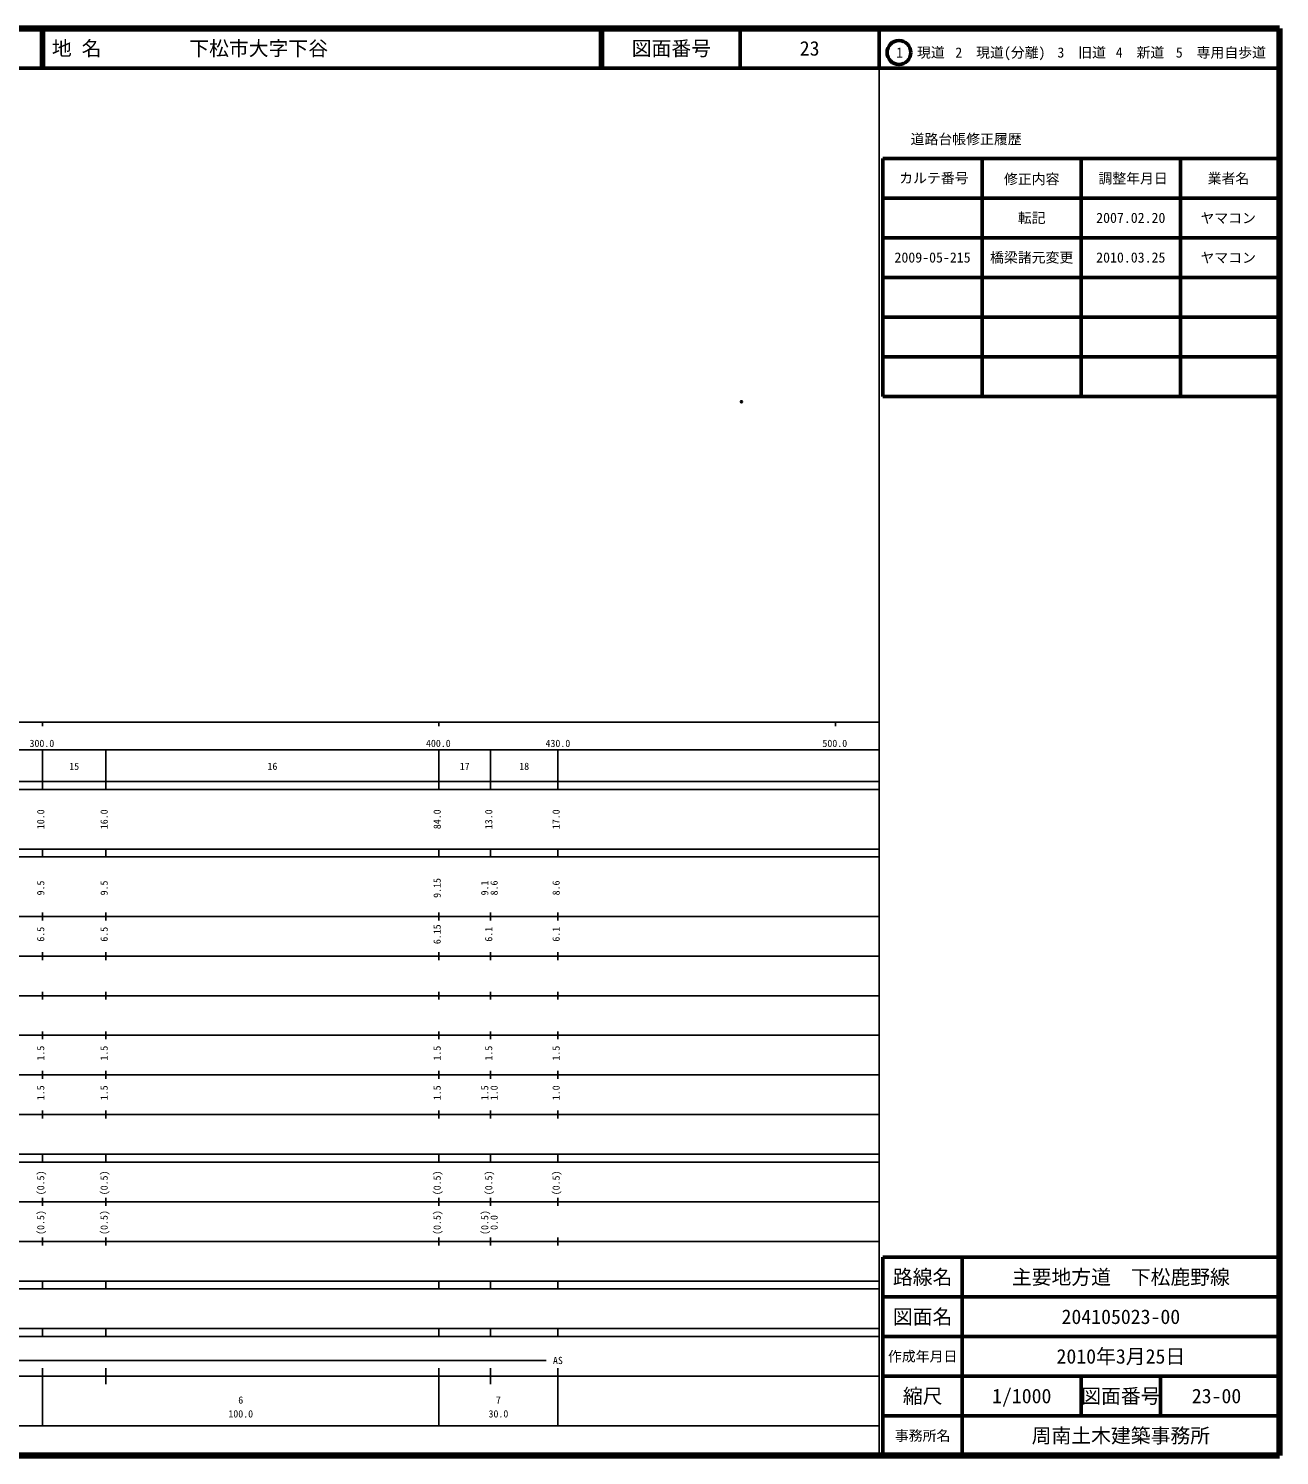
# Model space of a CAD drawing. Units: millimetres on the paper. Extents: x 40 to 680, y 20 to 380.
# Drawn here: x 364.5 to 680, y 20 to 380 of the extents above; entities that cross this region are included whole.
import ezdxf
from ezdxf.enums import TextEntityAlignment as Align

# ---------------------------------------------------------------- set-up
doc = ezdxf.new("R2010")
doc.units = ezdxf.units.MM
doc.header["$PDMODE"] = 32
doc.header["$PDSIZE"] = 0.5
doc.layers.add('M-OTRS', color=6, linetype='Continuous')
doc.layers.add('M-TTL-TXT', color=7, linetype='Continuous')
for name, color, linetype, lineweight in [('M-TTL', 2, 'Continuous', 140), ('M-TTL-BAND', 7, 'Continuous', 25), ('M-TTL-FRAM', 2, 'Continuous', 50), ('M-TTL-LINE', 7, 'Continuous', 50)]:
    doc.layers.add(name, color=color, linetype=linetype, lineweight=lineweight)
doc.styles.add('ＭＳ ゴシック', font='')
doc.styles.get('ＭＳ ゴシック').set_extended_font_data('MS Gothic')

msp = doc.modelspace()

# ---------------------------------------------------------------- linework, layer by layer
at = {"layer": 'M-OTRS'}
msp.add_point((544.3, 285.856), dxfattribs=at)
at = {"layer": 'M-TTL'}
for p, q in [((680, 380), (40, 380)), ((680, 20), (680, 380)), ((40, 20), (680, 20))]:
    msp.add_line(p, q, dxfattribs=at)
at = {"layer": 'M-TTL-BAND'}
for p, q in [((579, 20), (579, 370)), ((40, 205), (579, 205)), ((368, 205), (368, 204)), ((468, 205), (468, 204)), ((568, 205), (568, 204)), ((68, 198), (579, 198)), ((368, 188), (368, 198)), ((384, 188), (384, 198)), ((468, 188), (468, 198)), ((481, 188), (481, 198)), ((498, 188), (498, 198)), ((40, 190), (579, 190)), ((40, 188), (579, 188)), ((40, 173), (579, 173)), ((368, 171), (368, 173)), ((384, 171), (384, 173)), ((468, 171), (468, 173)), ((481, 171), (481, 173)), ((498, 171), (498, 173)), ((40, 171), (579, 171)), ((40, 156), (579, 156)), ((368, 155), (368, 157)), ((384, 155), (384, 157)), ((468, 155), (468, 157)), ((481, 155), (481, 157)), ((498, 155), (498, 157)), ((46, 146), (579, 146)), ((368, 145), (368, 147)), ((384, 145), (384, 147)), ((468, 145), (468, 147)), ((481, 145), (481, 147)), ((498, 145), (498, 147)), ((368, 135), (368, 137)), ((384, 135), (384, 137)), ((468, 135), (468, 137)), ((481, 135), (481, 137)), ((498, 135), (498, 137)), ((52, 136), (579, 136)), ((46, 126), (579, 126)), ((368, 125), (368, 127)), ((384, 125), (384, 127)), ((468, 125), (468, 127)), ((481, 125), (481, 127)), ((498, 125), (498, 127)), ((52, 116), (579, 116)), ((368, 115), (368, 117)), ((384, 115), (384, 117)), ((468, 115), (468, 117)), ((481, 115), (481, 117)), ((498, 115), (498, 117)), ((46, 106), (579, 106)), ((368, 105), (368, 107)), ((384, 105), (384, 107)), ((468, 105), (468, 107)), ((481, 105), (481, 107)), ((498, 105), (498, 107)), ((40, 96), (579, 96)), ((40, 94), (579, 94)), ((368, 94), (368, 96)), ((384, 94), (384, 96)), ((468, 94), (468, 96)), ((481, 94), (481, 96)), ((498, 94), (498, 96)), ((49, 84), (579, 84)), ((368, 83), (368, 85)), ((384, 83), (384, 85)), ((468, 83), (468, 85)), ((481, 83), (481, 85)), ((498, 83), (498, 85)), ((40, 74), (579, 74)), ((368, 73), (368, 75)), ((384, 73), (384, 75)), ((468, 73), (468, 75)), ((481, 73), (481, 75)), ((498, 73), (498, 75)), ((40, 64), (579, 64)), ((40, 62), (579, 62)), ((368, 62), (368, 64)), ((384, 62), (384, 64)), ((468, 62), (468, 64)), ((481, 62), (481, 64)), ((498, 62), (498, 64)), ((40, 52), (579, 52)), ((368, 50), (368, 52)), ((384, 50), (384, 52)), ((468, 50), (468, 52)), ((481, 50), (481, 52)), ((498, 50), (498, 52)), ((40, 50), (579, 50)), ((71, 44), (495, 44)), ((40, 40), (579, 40)), ((368, 27.5), (368, 42)), ((384, 38), (384, 42)), ((468, 27.5), (468, 42)), ((481, 38), (481, 42)), ((498, 27.5), (498, 42)), ((68, 27.5), (579, 27.5))]:
    msp.add_line(p, q, dxfattribs=at)
at = {"layer": 'M-TTL-FRAM'}
for p, q in [((580, 347.197), (580, 287.197)), ((580, 347.197), (680, 347.197)), ((580, 287.197), (680, 287.197)), ((680, 70), (580, 70)), ((580, 70), (580, 20))]:
    msp.add_line(p, q, dxfattribs=at)
at = {"layer": 'M-TTL-LINE'}
for p, q in [((367.75, 380), (367.75, 370)), ((368.25, 380), (368.25, 370)), ((508.747, 380), (508.747, 370)), ((509.247, 380), (509.247, 370)), ((543.997, 380), (543.997, 370)), ((579, 380), (579, 370)), ((40, 370), (680, 370)), ((605, 347.197), (605, 287.197)), ((630, 347.197), (630, 287.197)), ((655, 347.197), (655, 287.197)), ((580, 337.197), (680, 337.197)), ((580, 327.197), (680, 327.197)), ((580, 317.197), (680, 317.197)), ((580, 307.197), (680, 307.197)), ((580, 297.197), (680, 297.197)), ((600, 70), (600, 20)), ((680, 60), (580, 60)), ((680, 50), (580, 50)), ((680, 40), (580, 40)), ((630, 40), (630, 30)), ((650, 40), (650, 30)), ((680, 30), (580, 30))]:
    msp.add_line(p, q, dxfattribs=at)
msp.add_circle((584.031, 373.958), 3, dxfattribs=at)

# ---------------------------------------------------------------- texts
at = {"layer": 'M-TTL-BAND', "style": 'ＭＳ ゴシック'}
for s, p in [('300.0', (367.844, 198.195)), ('400.0', (467.844, 198.195)), ('430.0', (498, 198.195)), ('500.0', (567.844, 198.195)), ('15', (376, 192.405)), ('16', (426, 192.405)), ('17', (474.5, 192.405)), ('18', (489.5, 192.405)), ('AS', (498, 42.5)), ('6', (418, 32.523)), ('7', (483, 32.523)), ('100.0', (418, 29.033)), ('30.0', (483, 29.033))]:
    msp.add_text(s, height=1.833, dxfattribs=at).set_placement(p, align=Align.BOTTOM_CENTER)
for s, p in [('10.0', (369, 180.5)), ('16.0', (385, 180.5)), ('84.0', (469, 180.5)), ('13.0', (482, 180.5)), ('17.0', (499, 180.5)), ('9.5', (369, 163.174)), ('9.5', (385, 163.174)), ('9.15', (469, 163.174)), ('9.1', (481, 163.174)), ('8.6', (483.37, 163.174)), ('8.6', (499, 163.174)), ('6.5', (369, 151.5)), ('6.5', (385, 151.5)), ('6.15', (469, 151.5)), ('6.1', (482, 151.5)), ('6.1', (499, 151.5)), ('1.5', (369, 121.5)), ('1.5', (385, 121.5)), ('1.5', (469, 121.5)), ('1.5', (482, 121.5)), ('1.5', (499, 121.5)), ('1.5', (369, 111.5)), ('1.5', (385, 111.5)), ('1.5', (469, 111.5)), ('1.5', (481, 111.5)), ('1.0', (483.37, 111.5)), ('1.0', (499, 111.5)), ('(0.5)', (369, 88.764)), ('(0.5)', (385, 88.764)), ('(0.5)', (469, 88.764)), ('(0.5)', (482, 88.764)), ('(0.5)', (499, 88.764)), ('(0.5)', (369, 78.764)), ('(0.5)', (385, 78.764)), ('(0.5)', (469, 78.764)), ('(0.5)', (481, 78.764)), ('0.0', (483.37, 78.764))]:
    msp.add_text(s, height=1.833, rotation=90, dxfattribs=at).set_placement(p, align=Align.BOTTOM_CENTER)
at = {"layer": 'M-TTL-TXT', "style": 'ＭＳ ゴシック'}
for s, p in [('地 名', (370.38, 375)), ('下松市大字下谷', (405.024, 375))]:
    msp.add_text(s, height=3.666, dxfattribs=at).set_placement(p, align=Align.MIDDLE_LEFT)
for s, height, p in [('図面番号', 3.666, (526.622, 375)), ('23', 3.666, (561.497, 375)), ('1\u3000現道', 2.566, (589.448, 373.958)), ('2\u3000現道(分離)', 2.566, (609.619, 373.958)), ('3\u3000旧道', 2.566, (630.121, 373.958)), ('4\u3000新道', 2.566, (644.824, 373.958)), ('5\u3000専用自歩道', 2.566, (665.228, 373.958)), ('道路台帳修正履歴', 2.566, (600.968, 352.113)), ('カルテ番号', 2.566, (592.839, 342.277)), ('修正内容', 2.566, (617.509, 342.023)), ('調整年月日', 2.566, (643.089, 342.197)), ('業者名', 2.566, (667.134, 342.197)), ('転記', 2.566, (617.5, 332.245)), ('2007.02.20', 2.566, (642.5, 332.245)), ('ヤマコン', 2.566, (667.077, 332.189)), ('2009-05-215', 2.566, (592.5, 322.245)), ('橋梁諸元変更', 2.566, (617.5, 322.245)), ('2010.03.25', 2.566, (642.5, 322.245)), ('ヤマコン', 2.566, (667.077, 322.189)), ('路線名', 3.666, (590, 65)), ('路線名', 3.666, (590, 65)), ('主要地方道\u3000下松鹿野線', 3.666, (640, 65)), ('図面名', 3.666, (590, 55)), ('図面名', 3.666, (590, 55)), ('204105023-00', 3.666, (640, 55)), ('2010年3月25日', 3.666, (640, 45)), ('作成年月日', 2.566, (590, 45)), ('作成年月日', 2.566, (590, 45)), ('縮尺', 3.666, (590, 35)), ('縮尺', 3.666, (590, 35)), ('1/1000', 3.666, (615, 35)), ('図面番号', 3.666, (640, 35)), ('図面番号', 3.666, (640, 35)), ('23-00', 3.666, (664.125, 35)), ('事務所名', 2.566, (590, 25)), ('事務所名', 2.566, (590, 25)), ('周南土木建築事務所', 3.666, (640, 25))]:
    msp.add_text(s, height=height, dxfattribs=at).set_placement(p, align=Align.MIDDLE_CENTER)

doc.saveas('drawing.dxf')
